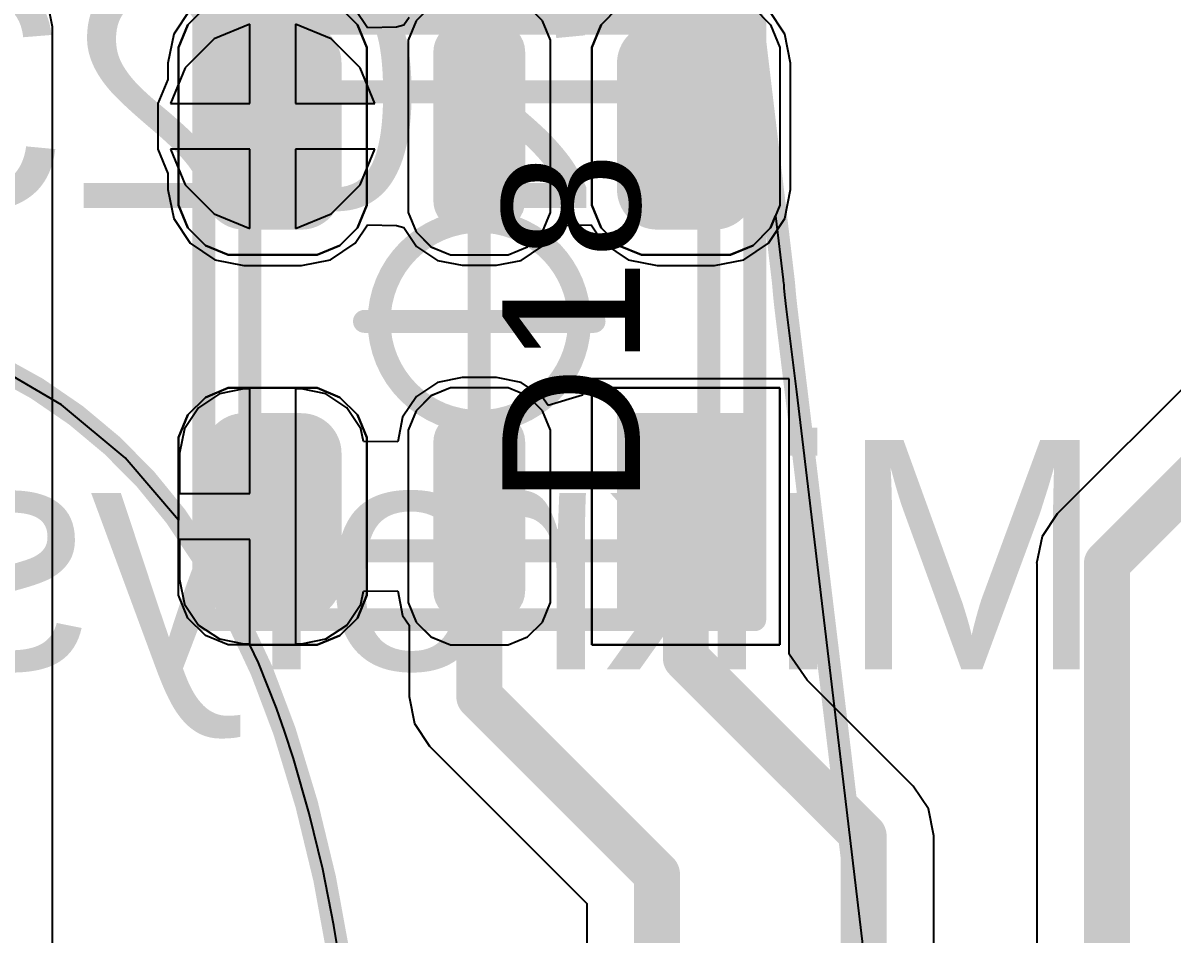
# Model space of a CAD drawing. Header units: inches. Extents: x -52 to 109, y 0 to 35.
# Drawn here: x 19.08 to 24.09, y 13.95 to 17.92 of the extents above; entities that cross this region are included whole.
import ezdxf

# ---------------------------------------------------------------- set-up
doc = ezdxf.new("R2010")
doc.units = ezdxf.units.IN
for name, color, linetype in [('Bottom Layer', 5, 'Continuous'), ('Bottom Overlay', 54, 'Continuous'), ('Mechanical 1', 6, 'Continuous'), ('Mechanical 4', 56, 'Continuous'), ('Top Component Outline', 56, 'Continuous'), ('Top Courtyard', 56, 'Continuous'), ('Top Layer', 1, 'Continuous'), ('Top Overlay', 2, 'Continuous'), ('Top Paste', 8, 'Continuous'), ('Top Solder', 216, 'Continuous'), ('Via Holes', 16, 'Continuous')]:
    doc.layers.add(name, color=color, linetype=linetype)
doc.styles.add('Arial', font='', dxfattribs={"height": 0.2})
doc.styles.get('Arial').set_extended_font_data('Arial')

# ---------------------------------------------------------------- blocks, each defined once
blk = doc.blocks.new('APA_RGB_LED_2020_351')
at = {"layer": 'Top Layer'}
h = blk.add_hatch(color=1, dxfattribs=at)
edge = h.paths.add_edge_path()
edge.add_arc((-1.125, 1.025), 0.125, 90, 180)
edge.add_line((-1.25, 1.025), (-1.25, 0.775))
edge.add_arc((-1.125, 0.775), 0.125, 180, 270)
edge.add_line((-1.125, 0.65), (-0.575, 0.65))
edge.add_arc((-0.575, 0.775), 0.125, 270, 360)
edge.add_line((-0.45, 0.775), (-0.45, 1.025))
edge.add_arc((-0.575, 1.025), 0.125, 0, 90)
edge.add_line((-0.575, 1.15), (-1.125, 1.15))
h = blk.add_hatch(color=1, dxfattribs=at)
edge = h.paths.add_edge_path()
edge.add_arc((0.575, 1.025), 0.125, 90, 180)
edge.add_line((0.45, 1.025), (0.45, 0.775))
edge.add_arc((0.575, 0.775), 0.125, 180, 270)
edge.add_line((0.575, 0.65), (1.125, 0.65))
edge.add_arc((1.125, 0.775), 0.125, 270, 360)
edge.add_line((1.25, 0.775), (1.25, 1.025))
edge.add_arc((1.125, 1.025), 0.125, 0, 90)
edge.add_line((1.125, 1.15), (0.575, 1.15))
h = blk.add_hatch(color=1, dxfattribs=at)
edge = h.paths.add_edge_path()
edge.add_arc((-1.175, 0.075), 0.075, 90, 180)
edge.add_line((-1.25, 0.075), (-1.25, -0.075))
edge.add_arc((-1.175, -0.075), 0.075, 180, 270)
edge.add_line((-1.175, -0.15), (-0.525, -0.15))
edge.add_arc((-0.525, -0.075), 0.075, 270, 360)
edge.add_line((-0.45, -0.075), (-0.45, 0.075))
edge.add_arc((-0.525, 0.075), 0.075, 0, 90)
edge.add_line((-0.525, 0.15), (-1.175, 0.15))
h = blk.add_hatch(color=1, dxfattribs=at)
edge = h.paths.add_edge_path()
edge.add_arc((0.525, 0.075), 0.075, 90, 180)
edge.add_line((0.45, 0.075), (0.45, -0.075))
edge.add_arc((0.525, -0.075), 0.075, 180, 270)
edge.add_line((0.525, -0.15), (1.175, -0.15))
edge.add_arc((1.175, -0.075), 0.075, 270, 360)
edge.add_line((1.25, -0.075), (1.25, 0.075))
edge.add_arc((1.175, 0.075), 0.075, 0, 90)
edge.add_line((1.175, 0.15), (0.525, 0.15))
blk.add_hatch(color=1, dxfattribs=at).paths.add_polyline_path([(-1.25, -0.65), (-0.45, -0.65), (-0.45, -1.15), (-1.25, -1.15)])
h = blk.add_hatch(color=1, dxfattribs=at)
edge = h.paths.add_edge_path()
edge.add_arc((0.575, -0.775), 0.125, 90, 180)
edge.add_line((0.45, -0.775), (0.45, -1.025))
edge.add_arc((0.575, -1.025), 0.125, 180, 270)
edge.add_line((0.575, -1.15), (1.125, -1.15))
edge.add_arc((1.125, -1.025), 0.125, 270, 360)
edge.add_line((1.25, -1.025), (1.25, -0.775))
edge.add_arc((1.125, -0.775), 0.125, 0, 90)
edge.add_line((1.125, -0.65), (0.575, -0.65))
at = {"layer": 'Top Paste'}
h = blk.add_hatch(color=8, dxfattribs=at)
edge = h.paths.add_edge_path()
edge.add_arc((-1.125, 1.025), 0.125, 90, 180)
edge.add_line((-1.25, 1.025), (-1.25, 0.775))
edge.add_arc((-1.125, 0.775), 0.125, 180, 270)
edge.add_line((-1.125, 0.65), (-0.575, 0.65))
edge.add_arc((-0.575, 0.775), 0.125, 270, 360)
edge.add_line((-0.45, 0.775), (-0.45, 1.025))
edge.add_arc((-0.575, 1.025), 0.125, 0, 90)
edge.add_line((-0.575, 1.15), (-1.125, 1.15))
h = blk.add_hatch(color=8, dxfattribs=at)
edge = h.paths.add_edge_path()
edge.add_arc((0.575, 1.025), 0.125, 90, 180)
edge.add_line((0.45, 1.025), (0.45, 0.775))
edge.add_arc((0.575, 0.775), 0.125, 180, 270)
edge.add_line((0.575, 0.65), (1.125, 0.65))
edge.add_arc((1.125, 0.775), 0.125, 270, 360)
edge.add_line((1.25, 0.775), (1.25, 1.025))
edge.add_arc((1.125, 1.025), 0.125, 0, 90)
edge.add_line((1.125, 1.15), (0.575, 1.15))
h = blk.add_hatch(color=8, dxfattribs=at)
edge = h.paths.add_edge_path()
edge.add_arc((-1.175, 0.075), 0.075, 90, 180)
edge.add_line((-1.25, 0.075), (-1.25, -0.075))
edge.add_arc((-1.175, -0.075), 0.075, 180, 270)
edge.add_line((-1.175, -0.15), (-0.525, -0.15))
edge.add_arc((-0.525, -0.075), 0.075, 270, 360)
edge.add_line((-0.45, -0.075), (-0.45, 0.075))
edge.add_arc((-0.525, 0.075), 0.075, 0, 90)
edge.add_line((-0.525, 0.15), (-1.175, 0.15))
h = blk.add_hatch(color=8, dxfattribs=at)
edge = h.paths.add_edge_path()
edge.add_arc((0.525, 0.075), 0.075, 90, 180)
edge.add_line((0.45, 0.075), (0.45, -0.075))
edge.add_arc((0.525, -0.075), 0.075, 180, 270)
edge.add_line((0.525, -0.15), (1.175, -0.15))
edge.add_arc((1.175, -0.075), 0.075, 270, 360)
edge.add_line((1.25, -0.075), (1.25, 0.075))
edge.add_arc((1.175, 0.075), 0.075, 0, 90)
edge.add_line((1.175, 0.15), (0.525, 0.15))
blk.add_hatch(color=8, dxfattribs=at).paths.add_polyline_path([(-1.25, -0.65), (-0.45, -0.65), (-0.45, -1.15), (-1.25, -1.15)])
h = blk.add_hatch(color=8, dxfattribs=at)
edge = h.paths.add_edge_path()
edge.add_arc((0.575, -0.775), 0.125, 90, 180)
edge.add_line((0.45, -0.775), (0.45, -1.025))
edge.add_arc((0.575, -1.025), 0.125, 180, 270)
edge.add_line((0.575, -1.15), (1.125, -1.15))
edge.add_arc((1.125, -1.025), 0.125, 270, 360)
edge.add_line((1.25, -1.025), (1.25, -0.775))
edge.add_arc((1.125, -0.775), 0.125, 0, 90)
edge.add_line((1.125, -0.65), (0.575, -0.65))
at = {"layer": 'Top Solder'}
h = blk.add_hatch(color=216, dxfattribs=at)
edge = h.paths.add_edge_path()
edge.add_arc((-1.125, 1.025), 0.175, 90, 180)
edge.add_line((-1.3, 1.025), (-1.3, 0.775))
edge.add_arc((-1.125, 0.775), 0.175, 180, 270)
edge.add_line((-1.125, 0.6), (-0.575, 0.6))
edge.add_arc((-0.575, 0.775), 0.175, 270, 360)
edge.add_line((-0.4, 0.775), (-0.4, 1.025))
edge.add_arc((-0.575, 1.025), 0.175, 0, 90)
edge.add_line((-0.575, 1.2), (-1.125, 1.2))
h = blk.add_hatch(color=216, dxfattribs=at)
edge = h.paths.add_edge_path()
edge.add_arc((0.575, 1.025), 0.175, 90, 180)
edge.add_line((0.4, 1.025), (0.4, 0.775))
edge.add_arc((0.575, 0.775), 0.175, 180, 270)
edge.add_line((0.575, 0.6), (1.125, 0.6))
edge.add_arc((1.125, 0.775), 0.175, 270, 360)
edge.add_line((1.3, 0.775), (1.3, 1.025))
edge.add_arc((1.125, 1.025), 0.175, 0, 90)
edge.add_line((1.125, 1.2), (0.575, 1.2))
h = blk.add_hatch(color=216, dxfattribs=at)
edge = h.paths.add_edge_path()
edge.add_arc((-1.175, 0.075), 0.125, 90, 180)
edge.add_line((-1.3, 0.075), (-1.3, -0.075))
edge.add_arc((-1.175, -0.075), 0.125, 180, 270)
edge.add_line((-1.175, -0.2), (-0.525, -0.2))
edge.add_arc((-0.525, -0.075), 0.125, 270, 360)
edge.add_line((-0.4, -0.075), (-0.4, 0.075))
edge.add_arc((-0.525, 0.075), 0.125, 0, 90)
edge.add_line((-0.525, 0.2), (-1.175, 0.2))
h = blk.add_hatch(color=216, dxfattribs=at)
edge = h.paths.add_edge_path()
edge.add_arc((0.525, 0.075), 0.125, 90, 180)
edge.add_line((0.4, 0.075), (0.4, -0.075))
edge.add_arc((0.525, -0.075), 0.125, 180, 270)
edge.add_line((0.525, -0.2), (1.175, -0.2))
edge.add_arc((1.175, -0.075), 0.125, 270, 360)
edge.add_line((1.3, -0.075), (1.3, 0.075))
edge.add_arc((1.175, 0.075), 0.125, 0, 90)
edge.add_line((1.175, 0.2), (0.525, 0.2))
blk.add_hatch(color=216, dxfattribs=at).paths.add_polyline_path([(-1.3, -0.6), (-0.4, -0.6), (-0.4, -1.2), (-1.3, -1.2)])
h = blk.add_hatch(color=216, dxfattribs=at)
edge = h.paths.add_edge_path()
edge.add_arc((0.575, -0.775), 0.175, 90, 180)
edge.add_line((0.4, -0.775), (0.4, -1.025))
edge.add_arc((0.575, -1.025), 0.175, 180, 270)
edge.add_line((0.575, -1.2), (1.125, -1.2))
edge.add_arc((1.125, -1.025), 0.175, 270, 360)
edge.add_line((1.3, -1.025), (1.3, -0.775))
edge.add_arc((1.125, -0.775), 0.175, 0, 90)
edge.add_line((1.125, -0.6), (0.575, -0.6))
at = {"layer": 'Top Component Outline'}
for points in [[(-1, 1, 0.1, 0.1, 0), (1, 1, 0.1, 0.1, 0)], [(-1, 1, 0.1, 0.1, 0), (-1, -1, 0.1, 0.1, 0)], [(1, 1, 0.1, 0.1, 0), (1, -1, 0.1, 0.1, 0)], [(-1, -1, 0.1, 0.1, 0), (1, -1, 0.1, 0.1, 0)]]:
    blk.add_lwpolyline(points, format="xyseb", dxfattribs=at)
for points in [[(-1.025, 1, 0.05, 0.05, 1), (-0.975, 1, 0.05, 0.05, 1)], [(-1.025, 1, 0.05, 0.05, 1), (-0.975, 1, 0.05, 0.05, 1)], [(0.975, 1, 0.05, 0.05, 1), (1.025, 1, 0.05, 0.05, 1)], [(0.975, 1, 0.05, 0.05, 1), (1.025, 1, 0.05, 0.05, 1)], [(-1.025, -1, 0.05, 0.05, 1), (-0.975, -1, 0.05, 0.05, 1)], [(-1.025, -1, 0.05, 0.05, 1), (-0.975, -1, 0.05, 0.05, 1)], [(0.975, -1, 0.05, 0.05, 1), (1.025, -1, 0.05, 0.05, 1)], [(0.975, -1, 0.05, 0.05, 1), (1.025, -1, 0.05, 0.05, 1)]]:
    blk.add_lwpolyline(points, format="xyseb", close=True, dxfattribs=at)
at = {"layer": 'Top Courtyard'}
for points in [[(-1.3, 1.2, 0.1, 0.1, 0), (-1.3, -1.2, 0.1, 0.1, 0)], [(-1.3, 1.2, 0.1, 0.1, 0), (1.3, 1.2, 0.1, 0.1, 0)], [(1.3, 1.2, 0.1, 0.1, 0), (1.3, -1.2, 0.1, 0.1, 0)], [(0, 0.5, 0.1, 0.1, 0), (0, -0.5, 0.1, 0.1, 0)], [(-0.5, 0, 0.1, 0.1, 0), (0.5, 0, 0.1, 0.1, 0)], [(-1.3, -1.2, 0.1, 0.1, 0), (1.3, -1.2, 0.1, 0.1, 0)]]:
    blk.add_lwpolyline(points, format="xyseb", dxfattribs=at)
for points in [[(-1.325, 1.2, 0.05, 0.05, 1), (-1.275, 1.2, 0.05, 0.05, 1)], [(-1.325, 1.2, 0.05, 0.05, 1), (-1.275, 1.2, 0.05, 0.05, 1)], [(1.275, 1.2, 0.05, 0.05, 1), (1.325, 1.2, 0.05, 0.05, 1)], [(1.275, 1.2, 0.05, 0.05, 1), (1.325, 1.2, 0.05, 0.05, 1)], [(-0.025, 0.5, 0.05, 0.05, 1), (0.025, 0.5, 0.05, 0.05, 1)], [(-0.525, 0, 0.05, 0.05, 1), (-0.475, 0, 0.05, 0.05, 1)], [(0.475, 0, 0.05, 0.05, 1), (0.525, 0, 0.05, 0.05, 1)], [(-0.025, -0.5, 0.05, 0.05, 1), (0.025, -0.5, 0.05, 0.05, 1)], [(-1.325, -1.2, 0.05, 0.05, 1), (-1.275, -1.2, 0.05, 0.05, 1)], [(-1.325, -1.2, 0.05, 0.05, 1), (-1.275, -1.2, 0.05, 0.05, 1)], [(1.275, -1.2, 0.05, 0.05, 1), (1.325, -1.2, 0.05, 0.05, 1)], [(1.275, -1.2, 0.05, 0.05, 1), (1.325, -1.2, 0.05, 0.05, 1)]]:
    blk.add_lwpolyline(points, format="xyseb", close=True, dxfattribs=at)
at = {"layer": 'Top Overlay'}
for p, q in [((-1.2929, 1.2689), (-1.1937, 1.31)), ((-1.1937, 1.31), (-1.14, 1.31)), ((-1.14, 1.31), (-1.14, 1.31)), ((-1.14, 1.31), (-0.56, 1.31)), ((-0.56, 1.31), (-0.5063, 1.31)), ((-0.5063, 1.31), (-0.4071, 1.2689)), ((0.4071, 1.2689), (0.5063, 1.31)), ((0.5063, 1.31), (0.56, 1.31)), ((0.56, 1.31), (0.56, 1.31)), ((0.56, 1.31), (1.14, 1.31)), ((1.14, 1.31), (1.1937, 1.31)), ((1.1937, 1.31), (1.2929, 1.2689)), ((-1.3689, 1.1929), (-1.2929, 1.2689)), ((-0.4071, 1.2689), (-0.3311, 1.1929)), ((0.3311, 1.1929), (0.4071, 1.2689)), ((1.2929, 1.2689), (1.3689, 1.1929)), ((-1.41, 1.0937), (-1.3689, 1.1929)), ((-0.3311, 1.1929), (-0.29, 1.0937)), ((0.29, 1.0937), (0.3311, 1.1929)), ((1.3689, 1.1929), (1.41, 1.0937)), ((-1.41, 1.04), (-1.41, 1.0937)), ((-0.29, 1.0937), (-0.29, 1.04)), ((0.29, 1.04), (0.29, 1.0937)), ((1.41, 1.0937), (1.41, 1.04)), ((-1.41, 0.76), (-1.41, 1.04)), ((-0.29, 1.04), (-0.29, 1.04)), ((-0.29, 1.04), (-0.29, 0.76)), ((0.29, 0.76), (0.29, 1.04)), ((1.41, 1.04), (1.41, 1.04)), ((1.41, 1.04), (1.41, 0.76)), ((-1.41, 0.76), (-1.41, 0.76)), ((-1.41, 0.7063), (-1.41, 0.76)), ((-0.29, 0.76), (-0.29, 0.7063)), ((0.29, 0.76), (0.29, 0.76)), ((0.29, 0.7063), (0.29, 0.76)), ((1.41, 0.76), (1.41, 0.7063)), ((-1.3689, 0.6071), (-1.41, 0.7063)), ((-0.29, 0.7063), (-0.3311, 0.6071)), ((0.3311, 0.6071), (0.29, 0.7063)), ((1.41, 0.7063), (1.3689, 0.6071)), ((-1.2929, 0.5311), (-1.3689, 0.6071)), ((-0.3311, 0.6071), (-0.4071, 0.5311)), ((0.4071, 0.5311), (0.3311, 0.6071)), ((1.3689, 0.6071), (1.2929, 0.5311)), ((-1.1937, 0.49), (-1.2929, 0.5311)), ((-0.4071, 0.5311), (-0.5063, 0.49)), ((0.5063, 0.49), (0.4071, 0.5311)), ((1.2929, 0.5311), (1.1937, 0.49)), ((-1.14, 0.49), (-1.1937, 0.49)), ((-0.56, 0.49), (-1.14, 0.49)), ((-0.5063, 0.49), (-0.56, 0.49)), ((-0.56, 0.49), (-0.56, 0.49)), ((0.56, 0.49), (0.5063, 0.49)), ((1.14, 0.49), (0.56, 0.49)), ((1.1937, 0.49), (1.14, 0.49)), ((1.14, 0.49), (1.14, 0.49)), ((-1.2258, 0.31), (-1.3103, 0.275)), ((-1.18, 0.31), (-1.2258, 0.31)), ((-0.52, 0.31), (-1.18, 0.31)), ((-0.4743, 0.31), (-0.52, 0.31)), ((-0.52, 0.31), (-0.52, 0.31)), ((-0.3897, 0.275), (-0.4743, 0.31)), ((0.4742, 0.31), (0.3897, 0.275)), ((0.52, 0.31), (0.4742, 0.31)), ((1.18, 0.31), (0.52, 0.31)), ((1.2258, 0.31), (1.18, 0.31)), ((1.18, 0.31), (1.18, 0.31)), ((1.3103, 0.275), (1.2258, 0.31)), ((-1.3103, 0.275), (-1.375, 0.2103)), ((-0.325, 0.2103), (-0.3897, 0.275)), ((0.3897, 0.275), (0.325, 0.2103)), ((1.375, 0.2103), (1.3103, 0.275)), ((-1.375, 0.2103), (-1.41, 0.1258)), ((-0.29, 0.1258), (-0.325, 0.2103)), ((0.325, 0.2103), (0.29, 0.1258)), ((1.41, 0.1258), (1.375, 0.2103)), ((-1.41, 0.1258), (-1.41, 0.08)), ((-0.29, 0.08), (-0.29, 0.1258)), ((0.29, 0.1258), (0.29, 0.08)), ((1.41, 0.08), (1.41, 0.1258)), ((-1.41, 0.08), (-1.41, -0.08)), ((-1.41, 0.08), (-1.41, 0.08)), ((-0.29, -0.08), (-0.29, 0.08)), ((0.29, 0.08), (0.29, -0.08)), ((0.29, 0.08), (0.29, 0.08)), ((1.41, -0.08), (1.41, 0.08)), ((-1.41, -0.08), (-1.41, -0.1257)), ((-0.29, -0.1257), (-0.29, -0.08)), ((-0.29, -0.08), (-0.29, -0.08)), ((0.29, -0.08), (0.29, -0.1257)), ((1.41, -0.1257), (1.41, -0.08)), ((1.41, -0.08), (1.41, -0.08)), ((-1.41, -0.1257), (-1.375, -0.2103)), ((-0.325, -0.2103), (-0.29, -0.1257)), ((0.29, -0.1257), (0.325, -0.2103)), ((1.375, -0.2103), (1.41, -0.1257)), ((-1.375, -0.2103), (-1.3103, -0.275)), ((-0.3897, -0.275), (-0.325, -0.2103)), ((0.325, -0.2103), (0.3897, -0.275)), ((1.3103, -0.275), (1.375, -0.2103)), ((-1.3103, -0.275), (-1.2258, -0.31)), ((-0.4743, -0.31), (-0.3897, -0.275)), ((0.3897, -0.275), (0.4742, -0.31)), ((1.2258, -0.31), (1.3103, -0.275)), ((-1.2258, -0.31), (-1.18, -0.31)), ((-1.18, -0.31), (-1.18, -0.31)), ((-1.18, -0.31), (-0.52, -0.31)), ((-0.52, -0.31), (-0.4743, -0.31)), ((0.4742, -0.31), (0.52, -0.31)), ((0.52, -0.31), (0.52, -0.31)), ((0.52, -0.31), (1.18, -0.31)), ((1.18, -0.31), (1.2258, -0.31)), ((-1.41, -1.31), (-1.41, -0.49)), ((-1.41, -0.49), (-0.29, -0.49)), ((-0.29, -0.49), (-0.29, -1.31)), ((0.4071, -0.5311), (0.5063, -0.49)), ((0.5063, -0.49), (0.56, -0.49)), ((0.56, -0.49), (0.56, -0.49)), ((0.56, -0.49), (1.14, -0.49)), ((1.14, -0.49), (1.1937, -0.49)), ((1.1937, -0.49), (1.2929, -0.5311)), ((0.3311, -0.6071), (0.4071, -0.5311)), ((1.2929, -0.5311), (1.3689, -0.6071)), ((0.29, -0.7063), (0.3311, -0.6071)), ((1.3689, -0.6071), (1.41, -0.7063)), ((0.29, -0.76), (0.29, -0.7063)), ((1.41, -0.7063), (1.41, -0.76)), ((0.29, -1.04), (0.29, -0.76)), ((1.41, -0.76), (1.41, -0.76)), ((1.41, -0.76), (1.41, -1.04)), ((0.29, -1.04), (0.29, -1.04)), ((0.29, -1.0937), (0.29, -1.04)), ((1.41, -1.04), (1.41, -1.0937)), ((0.3311, -1.1929), (0.29, -1.0937)), ((1.41, -1.0937), (1.3689, -1.1929)), ((0.4071, -1.2689), (0.3311, -1.1929)), ((1.3689, -1.1929), (1.2929, -1.2689)), ((0.5063, -1.31), (0.4071, -1.2689)), ((1.2929, -1.2689), (1.1937, -1.31)), ((-0.29, -1.31), (-1.41, -1.31)), ((0.56, -1.31), (0.5063, -1.31)), ((1.14, -1.31), (0.56, -1.31)), ((1.1937, -1.31), (1.14, -1.31)), ((1.14, -1.31), (1.14, -1.31))]:
    blk.add_line(p, q, dxfattribs=at)
at = {"layer": 'Top Courtyard', "style": 'Arial'}
blk.add_text('D18', height=0.6, dxfattribs=at).set_placement((-0.8, -0.7))

msp = doc.modelspace()

# ---------------------------------------------------------------- hatches: boundary and pattern name
at = {"layer": 'Bottom Layer'}
h = msp.add_hatch(color=5, dxfattribs=at)
edge = h.paths.add_edge_path()
edge.add_arc((20.1703, 17.4665), 0.3, 0, 360)
at = {"layer": 'Top Layer'}
h = msp.add_hatch(color=1, dxfattribs=at)
edge = h.paths.add_edge_path()
edge.add_arc((20.1703, 17.4665), 0.3, 0, 360)
at = {"layer": 'Via Holes'}
h = msp.add_hatch(color=7, dxfattribs=at)
edge = h.paths.add_edge_path()
edge.add_arc((20.1703, 17.4665), 0.15, 0, 360)

# ---------------------------------------------------------------- linework, layer by layer
at = {"layer": 'Bottom Layer'}
for p, q in [((19.2118, 17.9), (19.1652, 18.1341)), ((19.2118, 13.0784), (19.2118, 17.9)), ((20.0703, 17.9122), (19.9154, 17.848)), ((20.0703, 17.5665), (20.0703, 17.9122)), ((20.4252, 17.848), (20.2703, 17.9122)), ((20.2703, 17.9122), (20.2703, 17.5665)), ((19.9154, 17.848), (19.7889, 17.7214)), ((20.5518, 17.7214), (20.4252, 17.848)), ((19.7889, 17.7214), (19.7247, 17.5665)), ((20.616, 17.5665), (20.5518, 17.7214)), ((19.7247, 17.5665), (20.0703, 17.5665)), ((20.2703, 17.5665), (20.616, 17.5665)), ((20.0703, 17.3665), (19.7247, 17.3665)), ((19.7247, 17.3665), (19.7889, 17.2116)), ((20.0703, 17.0208), (20.0703, 17.3665)), ((20.616, 17.3665), (20.2703, 17.3665)), ((20.2703, 17.3665), (20.2703, 17.0208)), ((20.5518, 17.2116), (20.616, 17.3665)), ((19.7889, 17.2116), (19.9154, 17.085)), ((20.4252, 17.085), (20.5518, 17.2116)), ((19.9154, 17.085), (20.0703, 17.0208)), ((20.2703, 17.0208), (20.4252, 17.085))]:
    msp.add_line(p, q, dxfattribs=at)
at = {"layer": 'Mechanical 1'}
for points in [[(20.7617, 16.9251, 0.1, 0.1, -0.19891), (21.0703, 17.053, 0.1, 0.1, 0)], [(21.0703, 17.053, 0.1, 0.1, -0.303347), (21.4736, 16.7835, 0.1, 0.1, 0)], [(20.6339, 16.6165, 0.1, 0.1, -0.198912), (20.7617, 16.9251, 0.1, 0.1, 0)], [(21.4736, 16.7835, 0.1, 0.1, -0.303348), (21.379, 16.3079, 0.1, 0.1, 0)], [(20.9033, 16.2132, 0.1, 0.1, -0.303346), (20.6339, 16.6165, 0.1, 0.1, 0)], [(21.379, 16.3079, 0.1, 0.1, -0.303346), (20.9033, 16.2132, 0.1, 0.1, 0)]]:
    msp.add_lwpolyline(points, format="xyseb", dxfattribs=at)
for points in [[(21.0453, 17.053, 0.05, 0.05, 1), (21.0953, 17.053, 0.05, 0.05, 1)], [(21.0453, 17.053, 0.05, 0.05, 1), (21.0953, 17.053, 0.05, 0.05, 1)], [(20.7367, 16.9251, 0.05, 0.05, 1), (20.7867, 16.9251, 0.05, 0.05, 1)], [(20.7367, 16.9251, 0.05, 0.05, 1), (20.7867, 16.9251, 0.05, 0.05, 1)], [(21.4486, 16.7835, 0.05, 0.05, 1), (21.4986, 16.7835, 0.05, 0.05, 1)], [(21.4486, 16.7835, 0.05, 0.05, 1), (21.4986, 16.7835, 0.05, 0.05, 1)], [(20.6089, 16.6165, 0.05, 0.05, 1), (20.6589, 16.6165, 0.05, 0.05, 1)], [(20.6089, 16.6165, 0.05, 0.05, 1), (20.6589, 16.6165, 0.05, 0.05, 1)], [(21.354, 16.3079, 0.05, 0.05, 1), (21.404, 16.3079, 0.05, 0.05, 1)], [(21.354, 16.3079, 0.05, 0.05, 1), (21.404, 16.3079, 0.05, 0.05, 1)], [(20.8783, 16.2132, 0.05, 0.05, 1), (20.9283, 16.2132, 0.05, 0.05, 1)], [(20.8783, 16.2132, 0.05, 0.05, 1), (20.9283, 16.2132, 0.05, 0.05, 1)]]:
    msp.add_lwpolyline(points, format="xyseb", close=True, dxfattribs=at)
at = {"layer": 'Mechanical 4'}
for points in [[(22.0781, 19.4511, 0.1, 0.1, 0), (22.3943, 16.7973, 0.1, 0.1, 0)], [(22.3943, 16.7973, 0.1, 0.1, -0.006357), (22.3977, 16.7617, 0.1, 0.1, 0)], [(22.3977, 16.7617, 0.1, 0.1, 0), (22.4003, 16.7314, 0.1, 0.1, 0)], [(22.4069, 16.6701, 0.1, 0.1, -0.004407), (22.4003, 16.7314, 0.1, 0.1, 0)], [(22.4069, 16.6701, 0.1, 0.1, 0), (22.451, 16.3092, 0.1, 0.1, 0)], [(18.7731, 16.5064, 0.1, 0.1, -0.168115), (19.862, 15.5963, 0.1, 0.1, 0)], [(22.451, 16.3092, 0.1, 0.1, 0), (22.6411, 14.7325, 0.1, 0.1, 0)], [(19.862, 15.5963, 0.1, 0.1, -0.059151), (20.2218, 14.8303, 0.1, 0.1, 0)], [(20.2218, 14.8303, 0.1, 0.1, -0.042633), (20.4566, 13.8596, 0.1, 0.1, 0)], [(22.6411, 14.7325, 0.1, 0.1, 0), (22.7715, 13.6325, 0.1, 0.1, 0)]]:
    msp.add_lwpolyline(points, format="xyseb", dxfattribs=at)
for points in [[(22.3693, 16.7973, 0.05, 0.05, 1), (22.4193, 16.7973, 0.05, 0.05, 1)], [(22.3693, 16.7973, 0.05, 0.05, 1), (22.4193, 16.7973, 0.05, 0.05, 1)], [(22.3727, 16.7617, 0.05, 0.05, 1), (22.4227, 16.7617, 0.05, 0.05, 1)], [(22.3727, 16.7617, 0.05, 0.05, 1), (22.4227, 16.7617, 0.05, 0.05, 1)], [(22.3753, 16.7314, 0.05, 0.05, 1), (22.4253, 16.7314, 0.05, 0.05, 1)], [(22.3753, 16.7314, 0.05, 0.05, 1), (22.4253, 16.7314, 0.05, 0.05, 1)], [(22.3819, 16.6701, 0.05, 0.05, 1), (22.4319, 16.6701, 0.05, 0.05, 1)], [(22.3819, 16.6701, 0.05, 0.05, 1), (22.4319, 16.6701, 0.05, 0.05, 1)], [(22.426, 16.3092, 0.05, 0.05, 1), (22.476, 16.3092, 0.05, 0.05, 1)], [(22.426, 16.3092, 0.05, 0.05, 1), (22.476, 16.3092, 0.05, 0.05, 1)], [(19.837, 15.5963, 0.05, 0.05, 1), (19.887, 15.5963, 0.05, 0.05, 1)], [(19.837, 15.5963, 0.05, 0.05, 1), (19.887, 15.5963, 0.05, 0.05, 1)], [(20.1968, 14.8303, 0.05, 0.05, 1), (20.2468, 14.8303, 0.05, 0.05, 1)], [(20.1968, 14.8303, 0.05, 0.05, 1), (20.2468, 14.8303, 0.05, 0.05, 1)], [(22.6161, 14.7325, 0.05, 0.05, 1), (22.6661, 14.7325, 0.05, 0.05, 1)], [(22.6161, 14.7325, 0.05, 0.05, 1), (22.6661, 14.7325, 0.05, 0.05, 1)]]:
    msp.add_lwpolyline(points, format="xyseb", close=True, dxfattribs=at)
at = {"layer": 'Top Layer'}
for p, q in [((19.811, 17.9758), (19.7392, 17.8683)), ((20.5828, 17.8962), (20.5297, 17.9758)), ((20.7645, 17.9409), (20.742, 17.9074)), ((22.4015, 17.8683), (22.3297, 17.9758)), ((20.7095, 17.8983), (20.5828, 17.8962)), ((20.742, 17.9074), (20.7095, 17.8983)), ((19.7392, 17.8683), (19.714, 17.7415)), ((22.4267, 17.7415), (22.4015, 17.8683)), ((19.714, 17.7415), (19.714, 17.6713)), ((22.4267, 17.1915), (22.4267, 17.7415)), ((19.714, 17.6713), (19.6703, 17.566)), ((19.6703, 17.566), (19.6703, 17.367)), ((25.3902, 17.5797), (23.5882, 15.7777)), ((19.6703, 17.367), (19.714, 17.2617)), ((19.714, 17.2617), (19.714, 17.1915)), ((19.714, 17.1915), (19.7392, 17.0647)), ((22.4015, 17.0647), (22.4267, 17.1915)), ((19.7392, 17.0647), (19.811, 16.9572)), ((20.5297, 16.9572), (20.5828, 17.0368)), ((20.5828, 17.0368), (20.7095, 17.0347)), ((20.7095, 17.0347), (20.742, 17.0256)), ((21.3986, 17.0256), (21.4312, 17.0347)), ((21.4312, 17.0347), (21.5578, 17.0368)), ((21.5578, 17.0368), (21.611, 16.9572)), ((22.3297, 16.9572), (22.4015, 17.0647)), ((20.742, 17.0256), (20.7971, 16.9432)), ((21.3436, 16.9432), (21.3986, 17.0256)), ((19.811, 16.9572), (19.9185, 16.8854)), ((20.4222, 16.8854), (20.5297, 16.9572)), ((20.7971, 16.9432), (20.888, 16.8825)), ((21.2526, 16.8825), (21.3436, 16.9432)), ((21.611, 16.9572), (21.7185, 16.8854)), ((22.2222, 16.8854), (22.3297, 16.9572)), ((19.9185, 16.8854), (20.0453, 16.8601)), ((20.2953, 16.8601), (20.4222, 16.8854)), ((21.7185, 16.8854), (21.8453, 16.8601)), ((22.0953, 16.8601), (22.2222, 16.8854)), ((20.0453, 16.8601), (20.2953, 16.8601)), ((20.888, 16.8825), (20.9953, 16.8611)), ((20.9953, 16.8611), (21.1453, 16.8611)), ((21.1453, 16.8611), (21.2526, 16.8825)), ((21.8453, 16.8601), (22.0953, 16.8601)), ((20.888, 16.3505), (20.7971, 16.2898)), ((20.9953, 16.3719), (20.888, 16.3505)), ((21.1453, 16.3719), (20.9953, 16.3719)), ((21.2526, 16.3505), (21.1453, 16.3719)), ((21.3436, 16.2898), (21.2526, 16.3505)), ((22.4203, 16.3665), (21.5203, 16.3665)), ((21.5203, 16.3665), (21.5203, 16.2952)), ((22.4203, 15.1665), (22.4203, 16.3665)), ((19.938, 16.3005), (19.8471, 16.2398)), ((20.0453, 16.3219), (19.938, 16.3005)), ((20.0703, 16.3219), (20.0453, 16.3219)), ((20.0703, 15.8665), (20.0703, 16.3219)), ((20.2953, 16.3219), (20.2703, 16.3219)), ((20.2703, 16.3219), (20.2703, 15.7665)), ((20.4026, 16.3005), (20.2953, 16.3219)), ((20.4936, 16.2398), (20.4026, 16.3005)), ((20.7971, 16.2898), (20.7363, 16.1988)), ((21.3703, 16.2497), (21.3436, 16.2898)), ((21.5203, 16.2952), (21.3703, 16.2497)), ((19.8471, 16.2398), (19.7863, 16.1488)), ((20.5544, 16.1488), (20.4936, 16.2398)), ((20.7363, 16.1988), (20.715, 16.0915)), ((19.7863, 16.1488), (19.765, 16.0415)), ((20.5655, 16.0928), (20.5544, 16.1488)), ((20.715, 16.0915), (20.5655, 16.0928)), ((19.765, 16.0415), (19.765, 15.8665)), ((19.765, 15.8665), (20.0703, 15.8665)), ((20.2703, 15.7665), (20.2703, 15.2111)), ((23.5882, 15.7777), (23.5219, 15.6784)), ((20.0703, 15.6665), (19.765, 15.6665)), ((19.765, 15.6665), (19.765, 15.4915)), ((20.0703, 15.2111), (20.0703, 15.6665)), ((23.5219, 15.6784), (23.4986, 15.5614)), ((23.4986, 15.5614), (23.4987, 15.5614)), ((23.4987, 15.5614), (23.4987, 10.1937)), ((19.765, 15.4915), (19.7863, 15.3842)), ((20.5544, 15.3842), (20.5655, 15.4401)), ((20.5655, 15.4401), (20.715, 15.4415)), ((20.715, 15.4415), (20.7363, 15.3342)), ((19.7863, 15.3842), (19.8471, 15.2932)), ((20.4936, 15.2932), (20.5544, 15.3842)), ((20.7363, 15.3342), (20.7645, 15.292)), ((19.8471, 15.2932), (19.938, 15.2325)), ((20.4026, 15.2325), (20.4936, 15.2932)), ((20.7645, 15.292), (20.7645, 14.9812)), ((19.938, 15.2325), (20.0453, 15.2111)), ((20.2953, 15.2111), (20.4026, 15.2325)), ((20.0453, 15.2111), (20.0703, 15.2111)), ((20.2703, 15.2111), (20.2953, 15.2111)), ((22.4993, 15.0526), (22.4203, 15.1665)), ((22.4203, 15.1665), (22.4203, 15.1665)), ((22.4203, 15.1665), (22.4203, 15.1665)), ((22.9612, 14.5907), (22.4993, 15.0526)), ((20.7645, 14.9812), (20.7645, 14.9812)), ((20.7645, 14.9812), (20.7878, 14.8642)), ((20.7878, 14.8642), (20.8541, 14.7649)), ((20.8541, 14.7649), (21.539, 14.08)), ((23.0275, 14.4915), (22.9612, 14.5907)), ((22.9612, 14.5907), (22.9612, 14.5907)), ((23.0508, 14.3744), (23.0275, 14.4915)), ((23.0508, 13.7525), (23.0508, 14.3744)), ((21.539, 14.08), (21.539, 13.6819))]:
    msp.add_line(p, q, dxfattribs=at)
for points in [[(21.0703, 17.4665, 0.2, 0.2, 0), (21.0703, 18.9742, 0.2, 0.2, 0)], [(21.9703, 17.4665, 0.2, 0.2, 0), (21.9703, 18.9063, 0.2, 0.2, 0)], [(23.8045, 15.5614, 0.2, 0.2, 0), (25.6065, 17.3634, 0.2, 0.2, 0)], [(21.0703, 14.9812, 0.2, 0.2, 0), (21.0703, 15.7665, 0.2, 0.2, 0)], [(21.9703, 15.149, 0.2, 0.2, 0), (21.9703, 15.7665, 0.2, 0.2, 0)], [(23.8045, 7.2169, 0.2, 0.2, 0), (23.8045, 15.5614, 0.2, 0.2, 0)], [(21.9703, 15.149, 0.2, 0.2, 0), (22.7449, 14.3744, 0.2, 0.2, 0)], [(21.0703, 14.9812, 0.2, 0.2, 0), (21.8449, 14.2067, 0.2, 0.2, 0)], [(22.7449, 13.2075, 0.2, 0.2, 0), (22.7449, 14.3744, 0.2, 0.2, 0)], [(21.8449, 13.2075, 0.2, 0.2, 0), (21.8449, 14.2067, 0.2, 0.2, 0)]]:
    msp.add_lwpolyline(points, format="xyseb", dxfattribs=at)
for points in [[(21.0203, 17.4665, 0.1, 0.1, 1), (21.1203, 17.4665, 0.1, 0.1, 1)], [(21.9203, 17.4665, 0.1, 0.1, 1), (22.0203, 17.4665, 0.1, 0.1, 1)], [(21.0203, 15.7665, 0.1, 0.1, 1), (21.1203, 15.7665, 0.1, 0.1, 1)], [(21.9203, 15.7665, 0.1, 0.1, 1), (22.0203, 15.7665, 0.1, 0.1, 1)], [(23.7545, 15.5614, 0.1, 0.1, 1), (23.8545, 15.5614, 0.1, 0.1, 1)], [(23.7545, 15.5614, 0.1, 0.1, 1), (23.8545, 15.5614, 0.1, 0.1, 1)], [(21.9203, 15.149, 0.1, 0.1, 1), (22.0203, 15.149, 0.1, 0.1, 1)], [(21.9203, 15.149, 0.1, 0.1, 1), (22.0203, 15.149, 0.1, 0.1, 1)], [(21.0203, 14.9812, 0.1, 0.1, 1), (21.1203, 14.9812, 0.1, 0.1, 1)], [(21.0203, 14.9812, 0.1, 0.1, 1), (21.1203, 14.9812, 0.1, 0.1, 1)], [(22.6949, 14.3744, 0.1, 0.1, 1), (22.7949, 14.3744, 0.1, 0.1, 1)], [(22.6949, 14.3744, 0.1, 0.1, 1), (22.7949, 14.3744, 0.1, 0.1, 1)], [(21.7949, 14.2067, 0.1, 0.1, 1), (21.8949, 14.2067, 0.1, 0.1, 1)], [(21.7949, 14.2067, 0.1, 0.1, 1), (21.8949, 14.2067, 0.1, 0.1, 1)]]:
    msp.add_lwpolyline(points, format="xyseb", close=True, dxfattribs=at)
at = {"layer": 'Top Overlay'}
for p, q in [((19.8774, 17.9854), (19.8014, 17.9094)), ((20.5392, 17.9094), (20.4633, 17.9854)), ((21.6774, 17.9854), (21.6015, 17.9094)), ((19.8014, 17.9094), (19.7603, 17.8102)), ((20.5803, 17.8102), (20.5392, 17.9094)), ((20.7954, 17.9268), (20.7603, 17.8422)), ((21.3803, 17.8422), (21.3453, 17.9268)), ((21.6015, 17.9094), (21.5603, 17.8102)), ((20.7603, 17.8422), (20.7603, 17.7965)), ((21.3803, 17.7965), (21.3803, 17.8422)), ((19.7603, 17.8102), (19.7603, 17.7565)), ((20.5803, 17.7565), (20.5803, 17.8102)), ((20.7603, 17.7965), (20.7603, 17.1365)), ((21.3803, 17.1365), (21.3803, 17.7965)), ((21.5603, 17.8102), (21.5603, 17.7565)), ((19.7603, 17.7565), (19.7603, 17.1765)), ((20.5803, 17.1765), (20.5803, 17.7565)), ((21.5603, 17.7565), (21.5603, 17.1765)), ((19.7603, 17.1765), (19.7603, 17.1228)), ((20.5803, 17.1228), (20.5803, 17.1765)), ((20.7603, 17.1365), (20.7603, 17.0907)), ((21.3803, 17.0907), (21.3803, 17.1365)), ((21.5603, 17.1765), (21.5603, 17.1228)), ((19.7603, 17.1228), (19.8014, 17.0236)), ((20.5392, 17.0236), (20.5803, 17.1228)), ((20.7603, 17.0907), (20.7954, 17.0062)), ((21.3453, 17.0062), (21.3803, 17.0907)), ((21.5603, 17.1228), (21.6015, 17.0236)), ((22.3392, 17.0236), (22.3612, 17.0766)), ((22.3612, 17.0766), (22.3944, 16.7979)), ((19.8014, 17.0236), (19.8774, 16.9476)), ((20.4633, 16.9476), (20.5392, 17.0236)), ((20.7954, 17.0062), (20.8601, 16.9415)), ((21.2806, 16.9415), (21.3453, 17.0062)), ((21.6015, 17.0236), (21.6774, 16.9476)), ((22.2633, 16.9476), (22.3392, 17.0236)), ((19.8774, 16.9476), (19.9766, 16.9065)), ((20.364, 16.9065), (20.4633, 16.9476)), ((20.8601, 16.9415), (20.9446, 16.9065)), ((21.1961, 16.9065), (21.2806, 16.9415)), ((21.6774, 16.9476), (21.7766, 16.9065)), ((22.1641, 16.9065), (22.2633, 16.9476)), ((19.9766, 16.9065), (20.364, 16.9065)), ((20.9446, 16.9065), (21.1961, 16.9065)), ((21.7766, 16.9065), (22.1641, 16.9065)), ((22.3944, 16.7979), (22.3944, 16.7979)), ((22.3944, 16.7979), (22.3948, 16.7934)), ((22.3948, 16.7934), (22.3958, 16.7845)), ((22.3958, 16.7845), (22.3966, 16.7756)), ((22.3966, 16.7756), (22.3974, 16.7667)), ((22.3974, 16.7667), (22.3978, 16.7623)), ((22.3978, 16.7623), (22.4006, 16.7317)), ((22.4006, 16.7317), (22.4074, 16.67)), ((22.4074, 16.67), (22.4517, 16.3088)), ((19.2501, 16.2535), (18.9384, 16.4359)), ((19.8774, 16.2854), (19.8014, 16.2094)), ((19.9766, 16.3265), (19.8774, 16.2854)), ((20.364, 16.3265), (19.9766, 16.3265)), ((20.4633, 16.2854), (20.364, 16.3265)), ((20.5392, 16.2094), (20.4633, 16.2854)), ((20.8601, 16.2915), (20.7954, 16.2268)), ((20.9446, 16.3265), (20.8601, 16.2915)), ((21.1961, 16.3265), (20.9446, 16.3265)), ((21.2806, 16.2915), (21.1961, 16.3265)), ((21.3453, 16.2268), (21.2806, 16.2915)), ((22.3803, 16.3265), (21.5603, 16.3265)), ((21.5603, 16.3265), (21.5603, 15.2065)), ((22.3803, 15.2065), (22.3803, 16.3265)), ((22.4517, 16.3088), (22.6418, 14.7322)), ((19.5272, 16.022), (19.2501, 16.2535)), ((19.8014, 16.2094), (19.7603, 16.1102)), ((20.5803, 16.1102), (20.5392, 16.2094)), ((20.7954, 16.2268), (20.7603, 16.1422)), ((21.3803, 16.1422), (21.3453, 16.2268)), ((20.7603, 16.1422), (20.7603, 16.0965)), ((21.3803, 16.0965), (21.3803, 16.1422)), ((19.7603, 16.1102), (19.7603, 16.0565)), ((20.5803, 16.0565), (20.5803, 16.1102)), ((20.7603, 16.0965), (20.7603, 15.4365)), ((21.3803, 15.4365), (21.3803, 16.0965)), ((19.7603, 16.0565), (19.7603, 15.7498)), ((20.5803, 15.4765), (20.5803, 16.0565)), ((19.7603, 15.7498), (19.5272, 16.022)), ((20.5803, 15.4228), (20.5803, 15.4765)), ((20.7603, 15.4365), (20.7603, 15.3907)), ((21.3803, 15.3907), (21.3803, 15.4365)), ((20.5392, 15.3236), (20.5803, 15.4228)), ((20.7603, 15.3907), (20.7954, 15.3062)), ((21.3453, 15.3062), (21.3803, 15.3907)), ((20.4633, 15.2476), (20.5392, 15.3236)), ((20.7954, 15.3062), (20.8601, 15.2415)), ((21.2806, 15.2415), (21.3453, 15.3062)), ((20.364, 15.2065), (20.4633, 15.2476)), ((20.8601, 15.2415), (20.9446, 15.2065)), ((21.1961, 15.2065), (21.2806, 15.2415)), ((20.1081, 15.128), (20.0712, 15.2065)), ((20.0712, 15.2065), (20.364, 15.2065)), ((20.9446, 15.2065), (21.1961, 15.2065)), ((21.5603, 15.2065), (22.3803, 15.2065)), ((20.1869, 14.9311), (20.1081, 15.128)), ((20.2219, 14.831), (20.1869, 14.9311)), ((20.2603, 14.712), (20.2219, 14.831)), ((20.2219, 14.831), (20.2219, 14.831)), ((22.6418, 14.7322), (22.7562, 13.7675)), ((20.3294, 14.4718), (20.2603, 14.712)), ((20.3883, 14.2288), (20.3294, 14.4718)), ((20.4367, 13.9836), (20.3883, 14.2288)), ((20.457, 13.8602), (20.4367, 13.9836))]:
    msp.add_line(p, q, dxfattribs=at)

# ---------------------------------------------------------------- block references
at = {"rotation": 90}
msp.add_blockref('APA_RGB_LED_2020_351', (21.0703, 16.6165), dxfattribs=at)

# ---------------------------------------------------------------- texts
at = {"layer": 'Bottom Overlay', "style": 'Arial', "text_generation_flag": 2}
msp.add_text('2023', height=1, dxfattribs=at).set_placement((21.607, 17.1103))
msp.add_text('Mikrolysreklamen', height=1.000001, rotation=360, dxfattribs=at).set_placement((23.8, 15.1))

doc.saveas('drawing.dxf')
